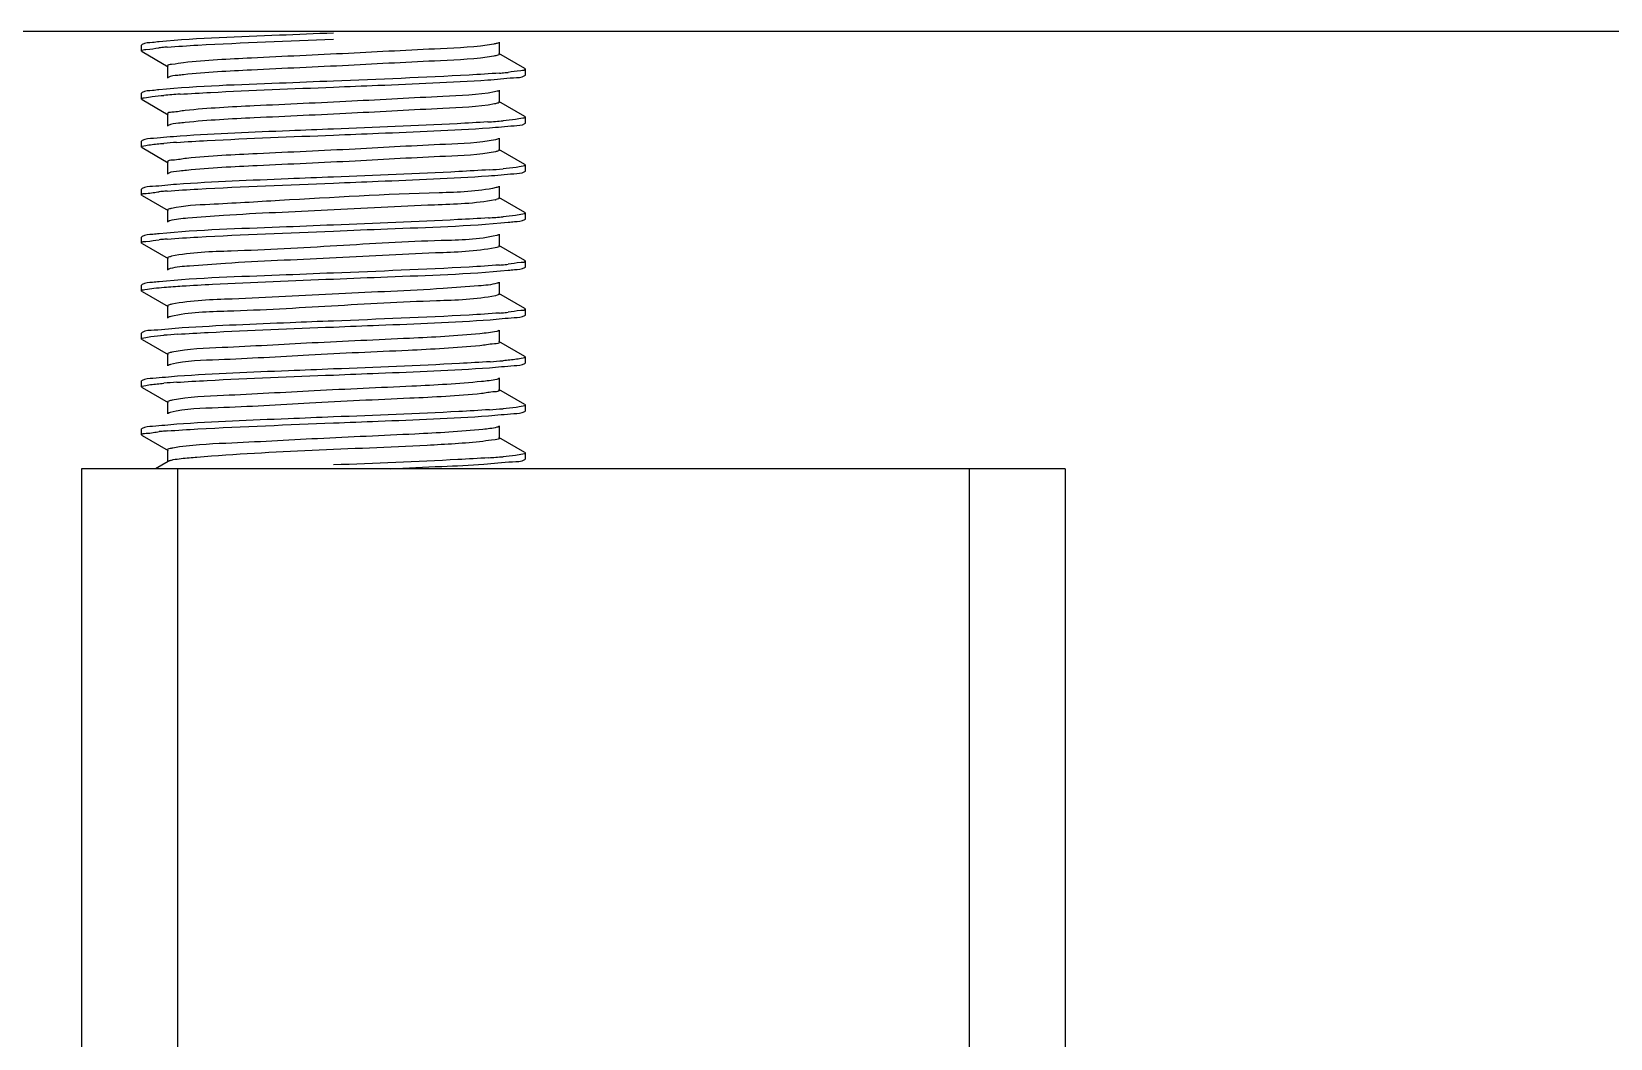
# Model space of a CAD drawing. Extents: x 27938 to 1507990, y 110129 to 923079.
# Drawn here: x 469087 to 469871, y 383447 to 383946 of the extents above; entities that cross this region are included whole.
import ezdxf

# ---------------------------------------------------------------- set-up
doc = ezdxf.new("R2010")
doc.units = 0
doc.header["$LTSCALE"] = 1000
doc.header["$MEASUREMENT"] = 0
doc.layers.add('BZ', color=2, linetype='Continuous')

msp = doc.modelspace()

# ---------------------------------------------------------------- linework, layer by layer
at = {"linetype": 'Continuous'}
for p, q in [((469319.05, 383935.31), (469319.05, 383941.27)), ((469141.66, 383940.04), (469141.44, 383939.78)), ((469141.44, 383936.8), (469141.44, 383939.78)), ((469141.66, 383936.54), (469141.44, 383936.8)), ((469141.66, 383936.54), (469154.59, 383929.06)), ((469331.72, 383928.13), (469318.79, 383935.61)), ((469154.33, 383929.36), (469154.33, 383923.41)), ((469331.72, 383928.13), (469331.94, 383927.87)), ((469331.94, 383924.89), (469331.94, 383927.87)), ((469331.72, 383924.63), (469331.94, 383924.89)), ((469141.66, 383916.23), (469141.44, 383915.96)), ((469141.44, 383912.99), (469141.44, 383915.96)), ((469141.66, 383912.73), (469141.44, 383912.99)), ((469141.66, 383912.73), (469154.59, 383905.25)), ((469331.72, 383904.32), (469318.79, 383911.8)), ((469319.05, 383911.5), (469319.05, 383917.45)), ((469154.33, 383905.55), (469154.33, 383899.59)), ((469331.72, 383904.32), (469331.94, 383904.06)), ((469331.94, 383901.08), (469331.94, 383904.06)), ((469331.72, 383900.82), (469331.94, 383901.08)), ((469141.66, 383892.41), (469141.44, 383892.15)), ((469141.44, 383889.18), (469141.44, 383892.15)), ((469141.66, 383888.91), (469141.44, 383889.18)), ((469141.66, 383888.91), (469154.59, 383881.43)), ((469331.72, 383880.51), (469318.79, 383887.99)), ((469319.05, 383887.69), (469319.05, 383893.64)), ((469154.33, 383881.73), (469154.33, 383875.78)), ((469331.72, 383880.51), (469331.94, 383880.25)), ((469331.94, 383877.27), (469331.94, 383880.25)), ((469331.72, 383877.01), (469331.94, 383877.27)), ((469141.66, 383868.6), (469141.44, 383868.34)), ((469141.44, 383865.36), (469141.44, 383868.34)), ((469141.66, 383865.1), (469141.44, 383865.36)), ((469141.66, 383865.1), (469154.59, 383857.62)), ((469331.72, 383856.69), (469318.79, 383864.18)), ((469319.05, 383863.87), (469319.05, 383869.83)), ((469154.33, 383857.92), (469154.33, 383851.97)), ((469331.72, 383856.69), (469331.94, 383856.43)), ((469331.94, 383853.46), (469331.94, 383856.43)), ((469331.72, 383853.2), (469331.94, 383853.46)), ((469141.66, 383844.79), (469141.44, 383844.53)), ((469141.44, 383841.55), (469141.44, 383844.53)), ((469141.66, 383841.29), (469141.44, 383841.55)), ((469141.66, 383841.29), (469154.59, 383833.81)), ((469317.7, 383839.37), (469317.01, 383839.22)), ((469331.72, 383832.88), (469318.79, 383840.36)), ((469319.05, 383840.06), (469319.05, 383846.01)), ((469154.33, 383834.11), (469154.33, 383828.16)), ((469331.72, 383832.88), (469331.94, 383832.62)), ((469331.94, 383829.64), (469331.94, 383832.62)), ((469331.72, 383829.38), (469331.94, 383829.64)), ((469141.66, 383820.97), (469141.44, 383820.71)), ((469141.44, 383817.74), (469141.44, 383820.71)), ((469141.66, 383817.48), (469141.44, 383817.74)), ((469141.66, 383817.48), (469154.59, 383809.99)), ((469317.99, 383815.64), (469317.05, 383815.41)), ((469331.72, 383809.07), (469318.79, 383816.55)), ((469319.05, 383816.25), (469319.05, 383822.2)), ((469154.33, 383810.3), (469154.33, 383804.34)), ((469331.72, 383809.07), (469331.94, 383808.81)), ((469331.94, 383805.83), (469331.94, 383808.81)), ((469331.72, 383805.57), (469331.94, 383805.83)), ((469141.66, 383797.16), (469141.44, 383796.9)), ((469141.44, 383793.92), (469141.44, 383796.9)), ((469141.66, 383793.66), (469141.44, 383793.92)), ((469141.66, 383793.66), (469154.59, 383786.18)), ((469331.72, 383785.26), (469318.79, 383792.74)), ((469319.05, 383792.44), (469319.05, 383798.39)), ((469154.33, 383786.48), (469154.33, 383780.53)), ((469331.72, 383785.26), (469331.94, 383784.99)), ((469331.94, 383782.02), (469331.94, 383784.99)), ((469331.72, 383781.76), (469331.94, 383782.02)), ((469141.66, 383773.35), (469141.44, 383773.09)), ((469141.44, 383770.11), (469141.44, 383773.09)), ((469141.66, 383769.85), (469141.44, 383770.11)), ((469141.66, 383769.85), (469154.59, 383762.37)), ((469331.72, 383761.44), (469318.79, 383768.92)), ((469319.05, 383768.62), (469319.05, 383774.58)), ((469154.33, 383762.67), (469154.33, 383756.72)), ((469331.72, 383761.44), (469331.94, 383761.18)), ((469331.94, 383758.21), (469331.94, 383761.18)), ((469331.72, 383757.94), (469331.94, 383758.21)), ((469141.66, 383749.54), (469141.44, 383749.28)), ((469141.44, 383746.3), (469141.44, 383749.28)), ((469141.66, 383746.04), (469141.44, 383746.3)), ((469141.66, 383746.04), (469154.59, 383738.56)), ((469331.72, 383737.63), (469318.79, 383745.11)), ((469319.05, 383744.81), (469319.05, 383750.76)), ((469154.33, 383738.86), (469154.33, 383732.9)), ((469331.72, 383737.63), (469331.94, 383737.37)), ((469331.94, 383734.39), (469331.94, 383737.37)), ((469111.67, 383729.57), (469111.67, 379764.43)), ((469599.83, 383729.57), (469111.67, 383729.57)), ((469154.59, 383733.21), (469148.31, 383729.57)), ((469159.3, 383729.57), (469159.3, 379764.43)), ((469331.72, 383734.13), (469331.94, 383734.39)), ((469552.21, 383729.57), (469552.21, 379764.43)), ((469599.83, 383729.57), (469599.83, 379764.43))]:
    msp.add_line(p, q, dxfattribs=at)
for centre, radius, start, end in [((469172.92, 383698.37), 241.14, 94.73357, 95.43713), ((469179.94, 383615.05), 324.75, 94.54448, 94.75605), ((469293.45, 384249.45), 324.59, 274.54499, 274.75718), ((469300.54, 384165.47), 240.31, 274.73407, 275.44731), ((469188.49, 383485.09), 431.24, 93.71884, 94.78113), ((469285.59, 384322.92), 422.18, 273.75953, 274.79582), ((469186.01, 383492.79), 399.64, 93.89729, 94.8073), ((469286.68, 384285.36), 408.4, 273.84408, 274.80191), ((469173.25, 383623.06), 245.03, 94.73079, 95.38954), ((469180.01, 383542.76), 325.61, 94.54181, 94.75044), ((469313.21, 383881.32), 18.68, 281.51366, 282.91674), ((469286.07, 384269.23), 416.1, 273.79987, 274.79583), ((469172.99, 383602.22), 242.05, 94.73313, 95.42556), ((469179.95, 383519.67), 324.89, 94.54418, 94.75489), ((469293.47, 384153.94), 324.32, 274.54544, 274.75925), ((469300.69, 384068.52), 238.61, 274.73475, 275.46903), ((469293.45, 384130.39), 324.59, 274.54498, 274.75718), ((469300.54, 384046.4), 240.3, 274.73407, 275.44741), ((469186.68, 383389.06), 408.14, 93.84567, 94.80204), ((469287.35, 384181.63), 399.88, 273.89575, 274.80718), ((469186.03, 383373.45), 399.92, 93.89556, 94.80715), ((469286.7, 384166.04), 408.14, 273.84563, 274.80209), ((469173.26, 383503.9), 245.13, 94.73072, 95.38835), ((469180.01, 383423.68), 325.63, 94.54173, 94.75029), ((469286.09, 384149.93), 415.86, 273.80124, 274.79604)]:
    msp.add_arc(centre, radius, start, end, dxfattribs=at)
for points, knots in [([(469150.11, 383941.41), (469149.03, 383941.3), (469146.24, 383940.91), (469143.2, 383940.93), (469141.66, 383940.04)], [0, 0, 0, 0, 0.378905, 1, 1, 1, 1]), ([(469236.69, 383945.73), (469227.76, 383945.38), (469198.89, 383944.14), (469169.97, 383943.3), (469150.11, 383941.41)], [0, 0, 0, 0, 0.309388, 1, 1, 1, 1]), ([(469154.21, 383938.79), (469159.25, 383939.19), (469186.73, 383940.86), (469214.24, 383941.86), (469236.69, 383942.75)], [0, 0, 0, 0, 0.183712, 1, 1, 1, 1]), ([(469141.44, 383936.8), (469141.44, 383937.58), (469145.9, 383937.56), (469147.91, 383938.22), (469150.07, 383938.43)], [0, 0, 0, 0, 0.263852, 1, 1, 1, 1]), ([(469316.25, 383940.27), (469307.52, 383938.72), (469283.38, 383937.77), (469243.32, 383935.53), (469200.81, 383933.63), (469173.49, 383932.24), (469162.32, 383931.04)], [0, 0, 0, 0, 0.172398, 0.468214, 0.781513, 1, 1, 1, 1]), ([(469316.25, 383934.32), (469307.52, 383932.77), (469283.38, 383931.81), (469243.32, 383929.57), (469200.81, 383927.67), (469173.49, 383926.29), (469162.32, 383925.09)], [0, 0, 0, 0, 0.172398, 0.468214, 0.781513, 1, 1, 1, 1]), ([(469318.79, 383940.96), (469318.5, 383940.8), (469317.64, 383940.55), (469316.79, 383940.37), (469316.25, 383940.27)], [0, 0, 0, 0, 0.3774, 1, 1, 1, 1]), ([(469319.05, 383935.31), (469319.05, 383935.03), (469317.74, 383934.63), (469316.96, 383934.45), (469316.25, 383934.32)], [0, 0, 0, 0, 0.285727, 1, 1, 1, 1]), ([(469162.32, 383931.04), (469160.33, 383930.83), (469158.42, 383930.24), (469154.32, 383930.09), (469154.33, 383929.36)], [0, 0, 0, 0, 0.73331, 1, 1, 1, 1]), ([(469319.17, 383925.89), (469314.13, 383925.49), (469286.65, 383923.82), (469259.14, 383922.81), (469236.69, 383921.92)], [0, 0, 0, 0, 0.183696, 1, 1, 1, 1]), ([(469331.94, 383927.87), (469331.94, 383927.1), (469327.5, 383927.12), (469325.5, 383926.45), (469323.35, 383926.25)], [0, 0, 0, 0, 0.263842, 1, 1, 1, 1]), ([(469150.07, 383917.59), (469149, 383917.49), (469146.22, 383917.1), (469143.19, 383917.11), (469141.66, 383916.23)], [0, 0, 0, 0, 0.378807, 1, 1, 1, 1]), ([(469236.69, 383921.92), (469227.75, 383921.56), (469198.87, 383920.33), (469169.94, 383919.49), (469150.07, 383917.59)], [0, 0, 0, 0, 0.309518, 1, 1, 1, 1]), ([(469162.32, 383925.09), (469161.35, 383924.99), (469158.79, 383924.6), (469156.01, 383924.53), (469154.59, 383923.71)], [0, 0, 0, 0, 0.372879, 1, 1, 1, 1]), ([(469160.52, 383915.43), (469165.57, 383915.76), (469190.95, 383917.17), (469216.35, 383918.13), (469236.69, 383918.94)], [0, 0, 0, 0, 0.199269, 1, 1, 1, 1]), ([(469236.69, 383918.94), (469244.03, 383919.23), (469269.57, 383920.27), (469295.11, 383921.27), (469313.27, 383922.48)], [0, 0, 0, 0, 0.287582, 1, 1, 1, 1]), ([(469313.27, 383922.48), (469317.55, 383922.77), (469323.53, 383923.6), (469330.05, 383923.68), (469331.71, 383924.63)], [0, 0, 0, 0, 0.691032, 1, 1, 1, 1]), ([(469141.44, 383912.99), (469141.44, 383913.48), (469144.11, 383913.73), (469145.42, 383914.1), (469146.75, 383914.26)], [0, 0, 0, 0, 0.269511, 1, 1, 1, 1]), ([(469316.66, 383916.54), (469308.23, 383914.92), (469284.47, 383914.06), (469244.78, 383911.75), (469202.08, 383909.89), (469174.46, 383908.48), (469163.05, 383907.31)], [0, 0, 0, 0, 0.167291, 0.461164, 0.776399, 1, 1, 1, 1]), ([(469316.66, 383910.58), (469308.23, 383908.96), (469284.47, 383908.11), (469244.78, 383905.8), (469202.08, 383903.94), (469174.46, 383902.53), (469163.05, 383901.35)], [0, 0, 0, 0, 0.167291, 0.461164, 0.776399, 1, 1, 1, 1]), ([(469318.79, 383917.15), (469318.54, 383917.01), (469317.83, 383916.78), (469317.11, 383916.62), (469316.66, 383916.54)], [0, 0, 0, 0, 0.384879, 1, 1, 1, 1]), ([(469319.05, 383911.5), (469319.05, 383911.25), (469317.96, 383910.86), (469317.26, 383910.7), (469316.66, 383910.58)], [0, 0, 0, 0, 0.290239, 1, 1, 1, 1]), ([(469163.05, 383907.31), (469160.87, 383907.08), (469158.82, 383906.43), (469154.32, 383906.34), (469154.33, 383905.55)], [0, 0, 0, 0, 0.734244, 1, 1, 1, 1]), ([(469331.94, 383904.06), (469331.94, 383903.6), (469329.48, 383903.33), (469328.26, 383902.99), (469327.02, 383902.84)], [0, 0, 0, 0, 0.270664, 1, 1, 1, 1]), ([(469160.52, 383894.59), (469156.15, 383894.3), (469150.04, 383893.45), (469143.36, 383893.39), (469141.66, 383892.41)], [0, 0, 0, 0, 0.691422, 1, 1, 1, 1]), ([(469163.05, 383901.35), (469161.98, 383901.24), (469159.18, 383900.83), (469156.14, 383900.8), (469154.59, 383899.9)], [0, 0, 0, 0, 0.374868, 1, 1, 1, 1]), ([(469158.85, 383891.5), (469163.92, 383891.85), (469189.85, 383893.32), (469215.81, 383894.3), (469236.69, 383895.13)], [0, 0, 0, 0, 0.195623, 1, 1, 1, 1]), ([(469236.69, 383898.11), (469229.4, 383897.82), (469204, 383896.79), (469178.6, 383895.79), (469160.52, 383894.59)], [0, 0, 0, 0, 0.286943, 1, 1, 1, 1]), ([(469313.27, 383901.65), (469308.21, 383901.31), (469282.7, 383899.88), (469257.16, 383898.92), (469236.69, 383898.11)], [0, 0, 0, 0, 0.198417, 1, 1, 1, 1]), ([(469236.69, 383895.13), (469244.14, 383895.43), (469269.94, 383896.47), (469295.74, 383897.47), (469314.06, 383898.72)], [0, 0, 0, 0, 0.288852, 1, 1, 1, 1]), ([(469314.06, 383898.72), (469318.14, 383899), (469323.87, 383899.8), (469330.12, 383899.9), (469331.71, 383900.82)], [0, 0, 0, 0, 0.690302, 1, 1, 1, 1]), ([(469141.44, 383889.18), (469141.44, 383889.59), (469143.62, 383889.89), (469144.73, 383890.19), (469145.84, 383890.33)], [0, 0, 0, 0, 0.27234, 1, 1, 1, 1]), ([(469317.04, 383892.8), (469308.92, 383891.1), (469285.54, 383890.37), (469246.23, 383887.98), (469203.37, 383886.15), (469175.46, 383884.72), (469163.81, 383883.57)], [0, 0, 0, 0, 0.162162, 0.454084, 0.771262, 1, 1, 1, 1]), ([(469317.04, 383886.85), (469308.92, 383885.15), (469285.54, 383884.42), (469246.23, 383882.02), (469203.37, 383880.2), (469175.46, 383878.77), (469163.81, 383877.62)], [0, 0, 0, 0, 0.162162, 0.454084, 0.771262, 1, 1, 1, 1]), ([(469318.79, 383893.34), (469318.58, 383893.22), (469318, 383893.02), (469317.4, 383892.88), (469317.04, 383892.8)], [0, 0, 0, 0, 0.393314, 1, 1, 1, 1]), ([(469319.05, 383887.69), (469319.05, 383887.47), (469318.16, 383887.09), (469317.55, 383886.95), (469317.04, 383886.85)], [0, 0, 0, 0, 0.295741, 1, 1, 1, 1]), ([(469163.81, 383883.57), (469161.44, 383883.34), (469159.22, 383882.61), (469154.33, 383882.59), (469154.33, 383881.73)], [0, 0, 0, 0, 0.734831, 1, 1, 1, 1]), ([(469331.94, 383880.25), (469331.94, 383879.81), (469329.63, 383879.52), (469328.46, 383879.21), (469327.3, 383879.06)], [0, 0, 0, 0, 0.271439, 1, 1, 1, 1]), ([(469158.85, 383870.67), (469154.87, 383870.39), (469149.3, 383869.62), (469143.22, 383869.5), (469141.67, 383868.6)], [0, 0, 0, 0, 0.689821, 1, 1, 1, 1]), ([(469154.23, 383867.35), (469159.27, 383867.75), (469186.74, 383869.42), (469214.24, 383870.42), (469236.69, 383871.32)], [0, 0, 0, 0, 0.18376, 1, 1, 1, 1]), ([(469163.81, 383877.62), (469162.64, 383877.5), (469159.59, 383877.06), (469156.27, 383877.06), (469154.59, 383876.08)], [0, 0, 0, 0, 0.376612, 1, 1, 1, 1]), ([(469236.69, 383874.29), (469229.17, 383873.99), (469203.22, 383872.94), (469177.26, 383871.94), (469158.85, 383870.67)], [0, 0, 0, 0, 0.289631, 1, 1, 1, 1]), ([(469314.06, 383877.89), (469308.99, 383877.54), (469283.21, 383876.09), (469257.41, 383875.12), (469236.69, 383874.29)], [0, 0, 0, 0, 0.19668, 1, 1, 1, 1]), ([(469236.69, 383871.32), (469244.08, 383871.61), (469269.74, 383872.65), (469295.41, 383873.65), (469313.65, 383874.88)], [0, 0, 0, 0, 0.288191, 1, 1, 1, 1]), ([(469313.65, 383874.88), (469317.83, 383875.16), (469323.69, 383875.98), (469330.09, 383876.07), (469331.71, 383877.01)], [0, 0, 0, 0, 0.69071, 1, 1, 1, 1]), ([(469141.44, 383865.36), (469141.44, 383866.15), (469145.99, 383866.12), (469148.04, 383866.8), (469150.24, 383867)], [0, 0, 0, 0, 0.263692, 1, 1, 1, 1]), ([(469316.94, 383863.01), (469307.07, 383861), (469279.11, 383860.38), (469234.3, 383857.56), (469193.37, 383856.15), (469167.32, 383854.05), (469158.29, 383853.43), (469155.34, 383852.56)], [0, 0, 0, 0, 0.186624, 0.514349, 0.833932, 0.943063, 1, 1, 1, 1]), ([(469317.39, 383869.06), (469308.16, 383866.94), (469271.99, 383866.27), (469224.78, 383863.48), (469180.57, 383860.91), (469162.56, 383860.07), (469156.33, 383858.76)], [0, 0, 0, 0, 0.176039, 0.666697, 0.881547, 1, 1, 1, 1]), ([(469318.79, 383869.53), (469318.62, 383869.43), (469318.15, 383869.25), (469317.67, 383869.13), (469317.39, 383869.06)], [0, 0, 0, 0, 0.40288, 1, 1, 1, 1]), ([(469319.05, 383863.87), (469319.05, 383863.69), (469318.33, 383863.33), (469317.81, 383863.21), (469317.39, 383863.11)], [0, 0, 0, 0, 0.302509, 1, 1, 1, 1]), ([(469156.33, 383858.76), (469155.82, 383858.65), (469155.22, 383858.51), (469154.33, 383858.14), (469154.33, 383857.92)], [0, 0, 0, 0, 0.704901, 1, 1, 1, 1]), ([(469331.94, 383856.43), (469331.94, 383855.98), (469329.51, 383855.7), (469328.3, 383855.37), (469327.08, 383855.22)], [0, 0, 0, 0, 0.270675, 1, 1, 1, 1]), ([(469236.69, 383850.48), (469227.78, 383850.13), (469198.96, 383848.9), (469170.09, 383848.05), (469150.24, 383846.17)], [0, 0, 0, 0, 0.30899, 1, 1, 1, 1]), ([(469154.21, 383843.54), (469159.25, 383843.94), (469186.73, 383845.61), (469214.24, 383846.61), (469236.69, 383847.5)], [0, 0, 0, 0, 0.183719, 1, 1, 1, 1]), ([(469155.34, 383852.56), (469155.19, 383852.52), (469154.94, 383852.44), (469154.69, 383852.33), (469154.59, 383852.27)], [0, 0, 0, 0, 0.570679, 1, 1, 1, 1]), ([(469313.65, 383854.04), (469308.58, 383853.7), (469282.94, 383852.27), (469257.28, 383851.3), (469236.69, 383850.48)], [0, 0, 0, 0, 0.197576, 1, 1, 1, 1]), ([(469236.69, 383847.5), (469245.65, 383847.86), (469274.57, 383849.1), (469303.54, 383849.93), (469323.43, 383851.84)], [0, 0, 0, 0, 0.309889, 1, 1, 1, 1]), ([(469323.43, 383851.84), (469324.48, 383851.94), (469327.22, 383852.33), (469330.21, 383852.32), (469331.71, 383853.2)], [0, 0, 0, 0, 0.378508, 1, 1, 1, 1]), ([(469141.44, 383841.55), (469141.44, 383842.33), (469145.92, 383842.3), (469147.94, 383842.97), (469150.11, 383843.18)], [0, 0, 0, 0, 0.263792, 1, 1, 1, 1]), ([(469150.24, 383846.17), (469149.15, 383846.06), (469146.32, 383845.67), (469143.22, 383845.69), (469141.66, 383844.79)], [0, 0, 0, 0, 0.379214, 1, 1, 1, 1]), ([(469317.01, 383839.22), (469307.28, 383837.2), (469279.63, 383836.6), (469235.12, 383833.8), (469194.29, 383832.34), (469167.97, 383830.33), (469158.73, 383829.64), (469155.61, 383828.83)], [0, 0, 0, 0, 0.184168, 0.509408, 0.829314, 0.94023, 1, 1, 1, 1]), ([(469317.7, 383845.33), (469308.74, 383843.04), (469281.92, 383842.87), (469238.16, 383840.04), (469193.63, 383837.62), (469166.05, 383836.97), (469156.36, 383834.95)], [0, 0, 0, 0, 0.171627, 0.491604, 0.816321, 1, 1, 1, 1]), ([(469318.79, 383845.71), (469318.65, 383845.63), (469318.29, 383845.49), (469317.92, 383845.38), (469317.7, 383845.33)], [0, 0, 0, 0, 0.413783, 1, 1, 1, 1]), ([(469319.05, 383840.06), (469319.05, 383839.9), (469318.49, 383839.57), (469318.05, 383839.46), (469317.7, 383839.37)], [0, 0, 0, 0, 0.310906, 1, 1, 1, 1]), ([(469156.36, 383834.95), (469155.85, 383834.84), (469155.24, 383834.71), (469154.33, 383834.33), (469154.33, 383834.11)], [0, 0, 0, 0, 0.705268, 1, 1, 1, 1]), ([(469331.94, 383832.62), (469331.94, 383831.85), (469327.54, 383831.86), (469325.55, 383831.21), (469323.43, 383831.01)], [0, 0, 0, 0, 0.263922, 1, 1, 1, 1]), ([(469236.69, 383826.67), (469227.76, 383826.31), (469198.89, 383825.08), (469169.98, 383824.24), (469150.11, 383822.34)], [0, 0, 0, 0, 0.309377, 1, 1, 1, 1]), ([(469155.61, 383828.83), (469155.41, 383828.77), (469155.06, 383828.67), (469154.72, 383828.53), (469154.59, 383828.46)], [0, 0, 0, 0, 0.583561, 1, 1, 1, 1]), ([(469161.61, 383820.25), (469166.65, 383820.57), (469191.66, 383821.94), (469216.7, 383822.89), (469236.69, 383823.69)], [0, 0, 0, 0, 0.201476, 1, 1, 1, 1]), ([(469319.17, 383830.64), (469314.13, 383830.23), (469286.65, 383828.56), (469259.14, 383827.56), (469236.69, 383826.67)], [0, 0, 0, 0, 0.183681, 1, 1, 1, 1]), ([(469236.69, 383823.69), (469245.64, 383824.05), (469274.53, 383825.28), (469303.47, 383826.12), (469323.35, 383828.02)], [0, 0, 0, 0, 0.309644, 1, 1, 1, 1]), ([(469323.35, 383828.02), (469324.42, 383828.12), (469327.18, 383828.51), (469330.19, 383828.5), (469331.71, 383829.38)], [0, 0, 0, 0, 0.378702, 1, 1, 1, 1]), ([(469141.44, 383817.74), (469141.44, 383818.3), (469144.57, 383818.49), (469146.05, 383818.93), (469147.59, 383819.11)], [0, 0, 0, 0, 0.267181, 1, 1, 1, 1]), ([(469150.11, 383822.34), (469149.04, 383822.24), (469146.25, 383821.85), (469143.2, 383821.86), (469141.66, 383820.97)], [0, 0, 0, 0, 0.378914, 1, 1, 1, 1]), ([(469317.99, 383821.59), (469315, 383820.73), (469305.92, 383820.1), (469279.8, 383818.02), (469238.9, 383816.59), (469194.15, 383813.78), (469166.26, 383813.17), (469156.42, 383811.15)], [0, 0, 0, 0, 0.05757, 0.167104, 0.486771, 0.813942, 1, 1, 1, 1]), ([(469318.79, 383821.9), (469318.68, 383821.84), (469318.42, 383821.72), (469318.14, 383821.64), (469317.99, 383821.59)], [0, 0, 0, 0, 0.426274, 1, 1, 1, 1]), ([(469319.05, 383816.25), (469319.05, 383816.11), (469318.63, 383815.82), (469318.26, 383815.72), (469317.99, 383815.64)], [0, 0, 0, 0, 0.3214, 1, 1, 1, 1]), ([(469156.42, 383811.15), (469155.89, 383811.04), (469155.27, 383810.9), (469154.33, 383810.52), (469154.33, 383810.3)], [0, 0, 0, 0, 0.706045, 1, 1, 1, 1]), ([(469317.05, 383815.41), (469307.46, 383813.4), (469280.1, 383812.77), (469235.83, 383810.31), (469192, 383807.62), (469165.09, 383807.25), (469155.92, 383805.09)], [0, 0, 0, 0, 0.182036, 0.504841, 0.824917, 1, 1, 1, 1]), ([(469331.94, 383808.81), (469331.94, 383808.03), (469327.5, 383808.05), (469325.5, 383807.39), (469323.35, 383807.19)], [0, 0, 0, 0, 0.263843, 1, 1, 1, 1]), ([(469155.92, 383805.09), (469155.65, 383805.02), (469155.2, 383804.91), (469154.76, 383804.74), (469154.59, 383804.64)], [0, 0, 0, 0, 0.594844, 1, 1, 1, 1]), ([(469236.69, 383802.85), (469229.55, 383802.57), (469204.52, 383801.56), (469179.48, 383800.57), (469161.61, 383799.41)], [0, 0, 0, 0, 0.285303, 1, 1, 1, 1]), ([(469319.17, 383806.82), (469314.13, 383806.42), (469286.65, 383804.75), (469259.14, 383803.75), (469236.69, 383802.85)], [0, 0, 0, 0, 0.183696, 1, 1, 1, 1]), ([(469236.69, 383799.88), (469244.21, 383800.18), (469270.15, 383801.23), (469296.11, 383802.23), (469314.52, 383803.5)], [0, 0, 0, 0, 0.289612, 1, 1, 1, 1]), ([(469314.52, 383803.5), (469318.49, 383803.78), (469324.08, 383804.55), (469330.16, 383804.67), (469331.71, 383805.57)], [0, 0, 0, 0, 0.68982, 1, 1, 1, 1]), ([(469141.44, 383793.92), (469141.44, 383794.36), (469143.74, 383794.65), (469144.91, 383794.96), (469146.07, 383795.11)], [0, 0, 0, 0, 0.271461, 1, 1, 1, 1]), ([(469161.61, 383799.41), (469156.98, 383799.11), (469150.52, 383798.21), (469143.45, 383798.19), (469141.66, 383797.16)], [0, 0, 0, 0, 0.692393, 1, 1, 1, 1]), ([(469309.4, 383796.54), (469297.78, 383795.4), (469269.99, 383793.97), (469227.3, 383792.14), (469188.06, 383789.8), (469164.7, 383789.01), (469156.5, 383787.36)], [0, 0, 0, 0, 0.228646, 0.544797, 0.836336, 1, 1, 1, 1]), ([(469159.31, 383796.28), (469164.38, 383796.63), (469190.16, 383798.08), (469215.96, 383799.05), (469236.69, 383799.88)], [0, 0, 0, 0, 0.196648, 1, 1, 1, 1]), ([(469318.79, 383798.09), (469318.46, 383797.89), (469315.33, 383797.07), (469312.18, 383796.81), (469309.4, 383796.54)], [0, 0, 0, 0, 0.122061, 1, 1, 1, 1]), ([(469319.05, 383792.44), (469319.05, 383791.56), (469314.07, 383791.56), (469311.81, 383790.82), (469309.4, 383790.58)], [0, 0, 0, 0, 0.265035, 1, 1, 1, 1]), ([(469156.5, 383787.36), (469155.95, 383787.25), (469155.31, 383787.1), (469154.33, 383786.72), (469154.33, 383786.48)], [0, 0, 0, 0, 0.707033, 1, 1, 1, 1]), ([(469309.4, 383790.58), (469297.55, 383789.42), (469269.24, 383787.97), (469225.95, 383786.19), (469186.79, 383783.6), (469163.62, 383783.13), (469155.84, 383781.26)], [0, 0, 0, 0, 0.232215, 0.552573, 0.843952, 1, 1, 1, 1]), ([(469331.94, 383784.99), (469331.94, 383784.58), (469329.76, 383784.28), (469328.64, 383783.98), (469327.53, 383783.84)], [0, 0, 0, 0, 0.272315, 1, 1, 1, 1]), ([(469155.84, 383781.26), (469155.59, 383781.2), (469155.16, 383781.08), (469154.75, 383780.92), (469154.59, 383780.83)], [0, 0, 0, 0, 0.592052, 1, 1, 1, 1]), ([(469236.69, 383779.04), (469229.24, 383778.74), (469203.44, 383777.7), (469177.63, 383776.7), (469159.31, 383775.45)], [0, 0, 0, 0, 0.288872, 1, 1, 1, 1]), ([(469314.52, 383782.67), (469309.45, 383782.32), (469283.52, 383780.85), (469257.56, 383779.87), (469236.69, 383779.04)], [0, 0, 0, 0, 0.195653, 1, 1, 1, 1]), ([(469236.69, 383776.06), (469244.14, 383776.36), (469269.94, 383777.41), (469295.75, 383778.41), (469314.07, 383779.66)], [0, 0, 0, 0, 0.288875, 1, 1, 1, 1]), ([(469314.07, 383779.66), (469318.15, 383779.94), (469323.88, 383780.73), (469330.12, 383780.84), (469331.71, 383781.76)], [0, 0, 0, 0, 0.690288, 1, 1, 1, 1]), ([(469141.44, 383770.11), (469141.44, 383770.53), (469143.62, 383770.82), (469144.74, 383771.12), (469145.85, 383771.27)], [0, 0, 0, 0, 0.272311, 1, 1, 1, 1]), ([(469159.31, 383775.45), (469155.23, 383775.17), (469149.5, 383774.37), (469143.26, 383774.27), (469141.66, 383773.35)], [0, 0, 0, 0, 0.690302, 1, 1, 1, 1]), ([(469310.16, 383772.8), (469298.7, 383771.63), (469271.01, 383770.22), (469228.28, 383768.36), (469188.67, 383766.03), (469164.99, 383765.21), (469156.63, 383763.57)], [0, 0, 0, 0, 0.224737, 0.540402, 0.833844, 1, 1, 1, 1]), ([(469158.87, 383772.44), (469163.93, 383772.79), (469189.86, 383774.26), (469215.82, 383775.23), (469236.69, 383776.06)], [0, 0, 0, 0, 0.195657, 1, 1, 1, 1]), ([(469318.79, 383774.28), (469318.48, 383774.09), (469315.62, 383773.31), (469312.71, 383773.06), (469310.16, 383772.8)], [0, 0, 0, 0, 0.124156, 1, 1, 1, 1]), ([(469319.05, 383768.62), (469319.05, 383767.82), (469314.48, 383767.74), (469312.38, 383767.07), (469310.16, 383766.85)], [0, 0, 0, 0, 0.265691, 1, 1, 1, 1]), ([(469156.63, 383763.57), (469156.05, 383763.45), (469155.38, 383763.3), (469154.33, 383762.91), (469154.33, 383762.67)], [0, 0, 0, 0, 0.708636, 1, 1, 1, 1]), ([(469310.16, 383766.85), (469298.34, 383765.64), (469269.86, 383764.19), (469226.21, 383762.43), (469186.73, 383759.7), (469163.35, 383759.4), (469155.64, 383757.39)], [0, 0, 0, 0, 0.230178, 0.552364, 0.845602, 1, 1, 1, 1]), ([(469331.94, 383761.18), (469331.94, 383760.75), (469329.64, 383760.46), (469328.47, 383760.14), (469327.31, 383759.99)], [0, 0, 0, 0, 0.271465, 1, 1, 1, 1]), ([(469155.64, 383757.39), (469155.43, 383757.34), (469155.07, 383757.24), (469154.72, 383757.1), (469154.59, 383757.02)], [0, 0, 0, 0, 0.58403, 1, 1, 1, 1]), ([(469236.69, 383755.23), (469229.17, 383754.93), (469203.23, 383753.87), (469177.27, 383752.87), (469158.87, 383751.6)], [0, 0, 0, 0, 0.289606, 1, 1, 1, 1]), ([(469314.07, 383758.82), (469309, 383758.48), (469283.22, 383757.02), (469257.42, 383756.05), (469236.69, 383755.23)], [0, 0, 0, 0, 0.196649, 1, 1, 1, 1]), ([(469236.69, 383752.25), (469244.09, 383752.55), (469269.75, 383753.59), (469295.42, 383754.59), (469313.66, 383755.82)], [0, 0, 0, 0, 0.288211, 1, 1, 1, 1]), ([(469313.66, 383755.82), (469317.84, 383756.1), (469323.7, 383756.92), (469330.09, 383757.01), (469331.71, 383757.94)], [0, 0, 0, 0, 0.690698, 1, 1, 1, 1]), ([(469141.44, 383746.3), (469141.44, 383747.09), (469145.99, 383747.05), (469148.04, 383747.73), (469150.24, 383747.94)], [0, 0, 0, 0, 0.263689, 1, 1, 1, 1]), ([(469158.87, 383751.6), (469154.89, 383751.33), (469149.3, 383750.55), (469143.22, 383750.43), (469141.67, 383749.54)], [0, 0, 0, 0, 0.689837, 1, 1, 1, 1]), ([(469154.23, 383748.29), (469159.27, 383748.69), (469186.74, 383750.36), (469214.24, 383751.36), (469236.69, 383752.25)], [0, 0, 0, 0, 0.183761, 1, 1, 1, 1]), ([(469310.9, 383749.06), (469299.68, 383747.87), (469272.29, 383746.48), (469229.74, 383744.59), (469189.76, 383742.33), (469165.7, 383741.4), (469157.04, 383739.83)], [0, 0, 0, 0, 0.219618, 0.533346, 0.828732, 1, 1, 1, 1]), ([(469318.79, 383750.46), (469318.5, 383750.29), (469315.89, 383749.55), (469313.22, 383749.31), (469310.9, 383749.06)], [0, 0, 0, 0, 0.126422, 1, 1, 1, 1]), ([(469157.04, 383739.83), (469156.35, 383739.71), (469155.59, 383739.53), (469154.33, 383739.14), (469154.33, 383738.86)], [0, 0, 0, 0, 0.713347, 1, 1, 1, 1]), ([(469310.9, 383743.11), (469301.69, 383742.13), (469254.36, 383739.41), (469206.96, 383738.27), (469168.95, 383735.2)], [0, 0, 0, 0, 0.195307, 1, 1, 1, 1]), ([(469319.05, 383744.81), (469319.05, 383744.07), (469314.87, 383743.93), (469312.93, 383743.33), (469310.9, 383743.11)], [0, 0, 0, 0, 0.266491, 1, 1, 1, 1]), ([(469331.94, 383737.37), (469331.94, 383736.91), (469329.52, 383736.64), (469328.3, 383736.31), (469327.09, 383736.15)], [0, 0, 0, 0, 0.270698, 1, 1, 1, 1]), ([(469155.47, 383733.54), (469155.3, 383733.49), (469155, 383733.4), (469154.71, 383733.27), (469154.59, 383733.21)], [0, 0, 0, 0, 0.576749, 1, 1, 1, 1]), ([(469157.04, 383733.88), (469156.75, 383733.83), (469156.22, 383733.72), (469155.7, 383733.6), (469155.47, 383733.54)], [0, 0, 0, 0, 0.550321, 1, 1, 1, 1]), ([(469168.95, 383735.2), (469167.68, 383735.09), (469163.7, 383734.74), (469159.71, 383734.36), (469157.04, 383733.88)], [0, 0, 0, 0, 0.319148, 1, 1, 1, 1]), ([(469313.66, 383734.98), (469308.6, 383734.64), (469282.95, 383733.2), (469257.28, 383732.24), (469236.69, 383731.42)], [0, 0, 0, 0, 0.197548, 1, 1, 1, 1]), ([(469264.76, 383729.57), (469273.33, 383729.93), (469288.81, 383730.69), (469309.23, 383731.43), (469322.67, 383733.06), (469329.9, 383733.08), (469331.71, 383734.13)], [0, 0, 0, 0, 0.383058, 0.694328, 0.906069, 1, 1, 1, 1])]:
    msp.add_open_spline(points, degree=3, knots=knots, dxfattribs=at)
for points in [[(469146.75, 383914.26), (469148.68, 383914.49), (469150.61, 383914.67), (469152.54, 383914.84)], [(469327.02, 383902.84), (469324.98, 383902.58), (469322.94, 383902.39), (469320.89, 383902.21)], [(469145.84, 383890.33), (469148.06, 383890.63), (469150.29, 383890.83), (469152.52, 383891.02)], [(469327.3, 383879.06), (469325.16, 383878.78), (469323.01, 383878.58), (469320.86, 383878.4)], [(469327.08, 383855.22), (469325.01, 383854.96), (469322.94, 383854.76), (469320.86, 383854.59)], [(469147.59, 383819.11), (469149.27, 383819.3), (469150.95, 383819.45), (469152.64, 383819.59)], [(469152.64, 383819.59), (469155.63, 383819.85), (469158.62, 383820.06), (469161.61, 383820.25)], [(469146.07, 383795.11), (469148.21, 383795.39), (469150.37, 383795.59), (469152.52, 383795.77)], [(469327.53, 383783.84), (469325.32, 383783.54), (469323.09, 383783.34), (469320.86, 383783.15)], [(469145.85, 383771.27), (469148.06, 383771.56), (469150.29, 383771.77), (469152.52, 383771.96)], [(469327.31, 383759.99), (469325.17, 383759.72), (469323.01, 383759.52), (469320.86, 383759.34)], [(469327.09, 383736.15), (469325.02, 383735.89), (469322.94, 383735.7), (469320.86, 383735.52)]]:
    msp.add_open_spline(points, degree=3, dxfattribs=at)
at = {"layer": 'BZ'}
msp.add_line((473246.73, 383946.48), (460081.33, 383946.48), dxfattribs=at)

doc.saveas('drawing.dxf')
